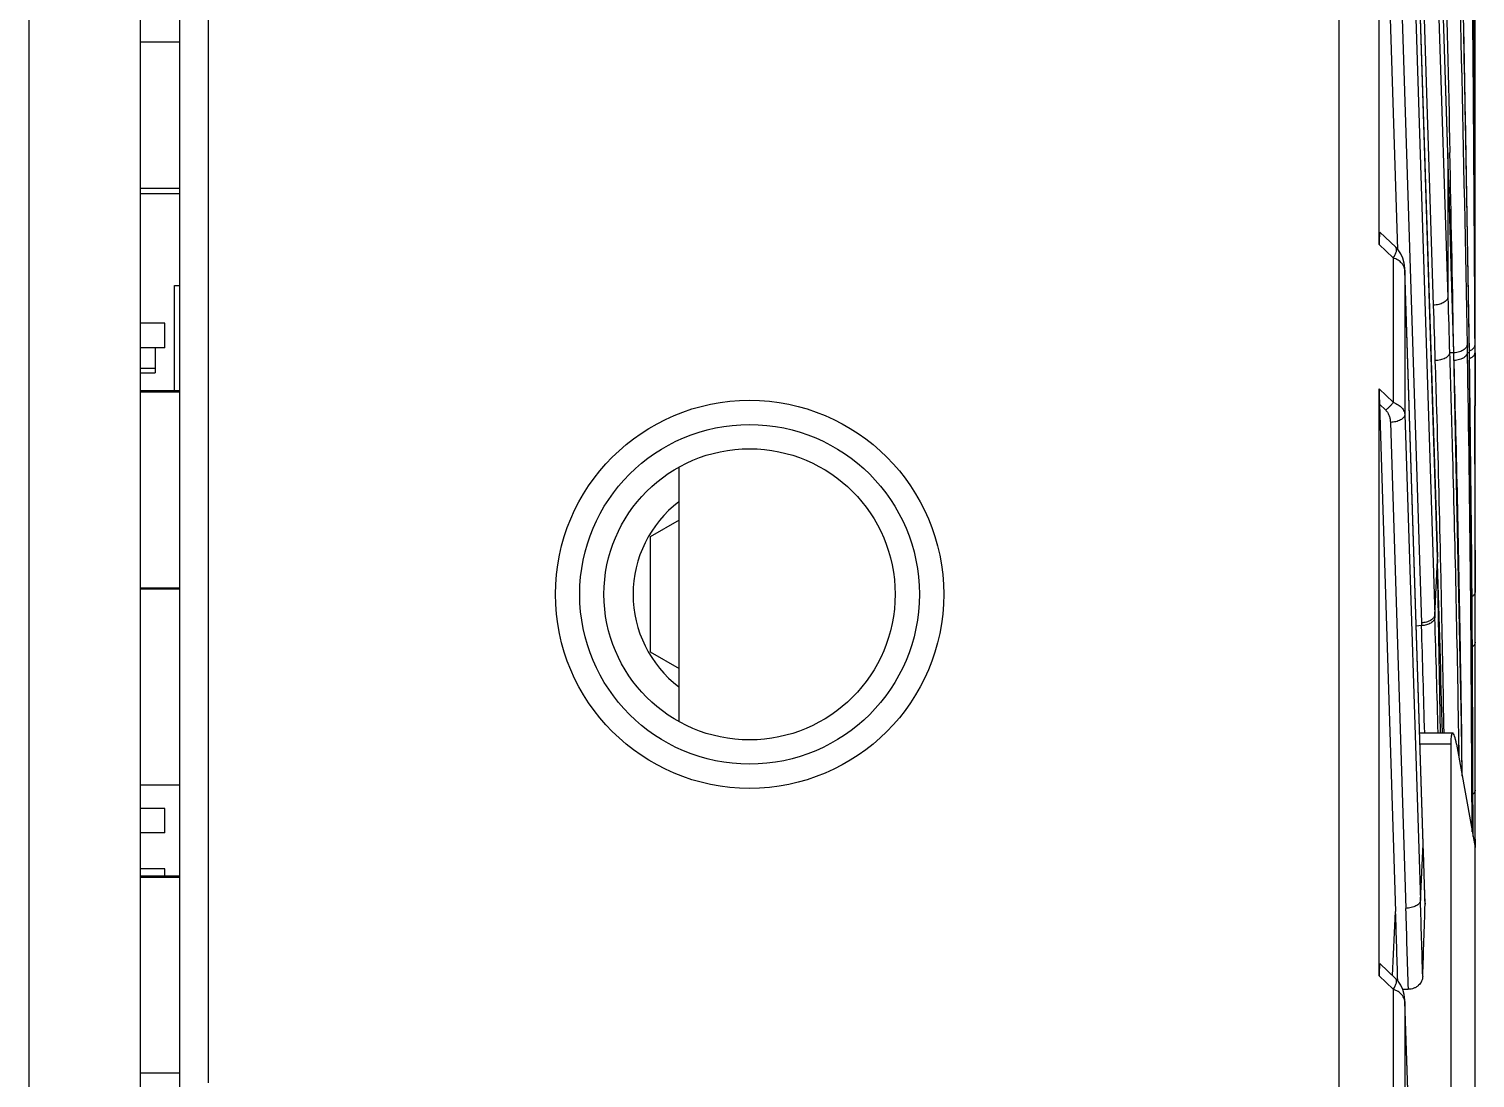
# Model space of a CAD drawing. Header units: millimetres. Extents: x 1409 to 26878, y 589 to 5187.
# Drawn here: x 18727.3 to 18757.1, y 3638.88 to 3660.5 of the extents above; entities that cross this region are included whole.
import ezdxf

# ---------------------------------------------------------------- set-up
doc = ezdxf.new("R2010")
doc.units = ezdxf.units.MM
doc.layers.add('02___PRT_ALL_AXES', color=7, linetype='Continuous')

# ---------------------------------------------------------------- blocks, each defined once
blk = doc.blocks.new('5555')
at = {"color": 7, "linetype": 'Continuous'}
for p, q in [((2254.952, 3834.509), (2254.952, 3497.009)), ((2257.252, 3497.009), (2257.252, 3834.509)), ((2284.752, 3501.965), (2284.752, 3829.553)), ((2281.952, 3532.465), (2281.952, 3799.053)), ((2284.19, 3554.867), (2283.307, 3582.602)), ((2284.19, 3554.858), (2283.307, 3582.593)), ((2283.307, 3579.615), (2284.19, 3551.88)), ((2283.007, 3579.454), (2283.89, 3551.719)), ((2258.052, 3576.273), (2258.052, 3534.637)), ((2258.652, 3535.69), (2258.652, 3576.273)), ((2283.307, 3567.494), (2283.975, 3546.526)), ((2283.307, 3567.485), (2283.974, 3546.517)), ((2282.777, 3552.969), (2282.777, 3565.044)), ((2283.161, 3552.865), (2282.781, 3564.778)), ((2283.033, 3564.416), (2283.646, 3545.169)), ((2283.307, 3564.576), (2283.92, 3545.329)), ((2284.752, 3550.737), (2284.682, 3562.136)), ((2258.052, 3557.137), (2257.252, 3557.137)), ((2284.19, 3554.858), (2284.19, 3554.867)), ((2284.19, 3554.858), (2284.19, 3551.88)), ((2258.052, 3554.123), (2257.252, 3554.123)), ((2257.252, 3554.023), (2258.052, 3554.023)), ((2283.117, 3552.912), (2282.789, 3553.225)), ((2283.066, 3552.695), (2282.777, 3552.969)), ((2283.066, 3552.695), (2283.066, 3549.717)), ((2283.684, 3540.617), (2283.307, 3552.451)), ((2283.307, 3552.442), (2283.307, 3552.451)), ((2283.683, 3540.607), (2283.307, 3552.442)), ((2283.307, 3552.442), (2283.307, 3549.464)), ((2257.952, 3552.123), (2258.052, 3552.123)), ((2257.952, 3549.951), (2257.952, 3552.123)), ((2257.752, 3551.348), (2257.252, 3551.348)), ((2257.752, 3550.84), (2257.752, 3551.348)), ((2257.752, 3550.84), (2257.252, 3550.84)), ((2257.552, 3550.84), (2257.552, 3550.323)), ((2284.314, 3550.736), (2284.226, 3550.736)), ((2284.314, 3550.736), (2284.313, 3550.745)), ((2284.314, 3550.736), (2284.313, 3550.745)), ((2284.314, 3550.736), (2284.314, 3550.745)), ((2284.315, 3550.672), (2284.314, 3550.736)), ((2284.315, 3550.672), (2284.314, 3550.736)), ((2284.586, 3550.897), (2284.589, 3550.736)), ((2284.635, 3550.736), (2284.589, 3550.736)), ((2284.589, 3550.736), (2284.591, 3550.579)), ((2284.589, 3550.736), (2284.593, 3550.451)), ((2284.635, 3550.736), (2284.635, 3550.741)), ((2284.637, 3550.576), (2284.635, 3550.736)), ((2284.744, 3550.897), (2284.745, 3550.736)), ((2284.752, 3550.736), (2284.745, 3550.736)), ((2284.745, 3550.736), (2284.746, 3550.576)), ((2284.745, 3550.736), (2284.745, 3550.576)), ((2284.752, 3550.737), (2284.752, 3550.736)), ((2284.752, 3550.736), (2284.752, 3550.576)), ((2257.252, 3550.423), (2257.552, 3550.423)), ((2284.591, 3550.579), (2284.593, 3550.451)), ((2284.637, 3550.58), (2284.637, 3550.58)), ((2284.693, 3540.866), (2284.637, 3550.58)), ((2284.637, 3550.576), (2284.637, 3550.58)), ((2284.637, 3550.567), (2284.637, 3550.576)), ((2284.746, 3550.576), (2284.747, 3550.102)), ((2284.752, 3550.576), (2284.752, 3550.102)), ((2257.252, 3550.323), (2257.552, 3550.323)), ((2284.747, 3550.102), (2284.748, 3549.645)), ((2284.752, 3550.102), (2284.752, 3549.645)), ((2258.052, 3549.951), (2257.252, 3549.951)), ((2258.052, 3549.926), (2257.252, 3549.926)), ((2282.777, 3549.992), (2283.066, 3549.717)), ((2282.777, 3537.894), (2282.777, 3549.992)), ((2282.782, 3549.678), (2282.911, 3549.556)), ((2282.782, 3549.678), (2283.115, 3539.225)), ((2283.007, 3549.303), (2283.326, 3539.287)), ((2283.307, 3549.464), (2283.626, 3539.448)), ((2268.352, 3543.138), (2268.352, 3548.38)), ((2268.352, 3547.289), (2267.752, 3546.943)), ((2267.752, 3546.943), (2267.752, 3544.575)), ((2283.975, 3546.526), (2283.974, 3546.517)), ((2283.974, 3546.517), (2283.976, 3546.461)), ((2283.976, 3546.471), (2283.975, 3546.526)), ((2284.034, 3546.528), (2284.036, 3546.472)), ((2284.035, 3546.528), (2284.036, 3546.472)), ((2284.752, 3546.672), (2284.752, 3545.81)), ((2283.92, 3545.329), (2283.976, 3546.461)), ((2283.976, 3546.471), (2283.976, 3546.461)), ((2284.042, 3542.899), (2283.976, 3546.471)), ((2283.976, 3546.471), (2283.976, 3546.461)), ((2283.976, 3546.461), (2283.978, 3546.402)), ((2283.976, 3546.461), (2283.978, 3546.402)), ((2258.052, 3545.887), (2257.252, 3545.887)), ((2258.052, 3545.865), (2257.252, 3545.865)), ((2283.92, 3545.329), (2283.921, 3545.274)), ((2283.648, 3545.114), (2283.541, 3545.104)), ((2283.646, 3545.169), (2283.648, 3545.114)), ((2284.696, 3544.735), (2284.696, 3544.771)), ((2284.696, 3544.735), (2284.696, 3544.771)), ((2267.752, 3544.575), (2268.352, 3544.229)), ((2284.48, 3542.669), (2284.472, 3543.222)), ((2284.477, 3542.956), (2284.473, 3543.222)), ((2284.48, 3542.669), (2284.477, 3542.956)), ((2284.291, 3542.899), (2283.611, 3542.899)), ((2284.252, 3542.668), (2283.618, 3542.668)), ((2284.252, 3542.668), (2284.252, 3528.191)), ((2284.371, 3542.668), (2284.752, 3540.538)), ((2284.408, 3542.901), (2284.416, 3542.413)), ((2284.409, 3542.901), (2284.412, 3542.668)), ((2284.412, 3542.668), (2284.416, 3542.413)), ((2284.489, 3542.01), (2284.48, 3542.669)), ((2258.052, 3541.827), (2257.252, 3541.827)), ((2257.752, 3541.348), (2257.252, 3541.348)), ((2257.752, 3540.84), (2257.752, 3541.348)), ((2257.752, 3540.84), (2257.252, 3540.84)), ((2283.626, 3539.448), (2283.683, 3540.607)), ((2283.683, 3540.607), (2283.684, 3540.617)), ((2284.752, 3540.711), (2284.752, 3540.541)), ((2257.752, 3540.098), (2257.252, 3540.098)), ((2258.052, 3539.951), (2257.252, 3539.951)), ((2257.752, 3539.951), (2257.752, 3540.098)), ((2258.052, 3539.926), (2257.252, 3539.926)), ((2283.721, 3539.375), (2283.721, 3539.391)), ((2283.721, 3539.375), (2283.721, 3539.391)), ((2283.721, 3539.391), (2283.721, 3539.375)), ((2283.049, 3537.902), (2283.115, 3539.225)), ((2283.066, 3537.619), (2282.777, 3537.894)), ((2283.117, 3537.837), (2282.789, 3538.149)), ((2283.066, 3537.619), (2283.066, 3534.642)), ((2283.259, 3537.618), (2283.376, 3537.618)), ((2283.39, 3534.75), (2283.307, 3537.376)), ((2283.307, 3537.366), (2283.307, 3537.376)), ((2283.39, 3534.74), (2283.307, 3537.366)), ((2283.307, 3537.366), (2283.307, 3534.389)), ((2258.052, 3535.887), (2257.252, 3535.887))]:
    blk.add_line(p, q, dxfattribs=at)
for points in [[(2284.635, 3550.741), (2284.524, 3557.103), (2284.375, 3563.547), (2284.19, 3569.91)], [(2284.314, 3550.745), (2284.275, 3552.089), (2284.232, 3553.517), (2284.19, 3554.867)], [(2283.307, 3552.451), (2283.305, 3552.479), (2283.29, 3552.587), (2283.262, 3552.687), (2283.22, 3552.778), (2283.165, 3552.86), (2283.117, 3552.912)], [(2284.483, 3542.043), (2284.475, 3543.082), (2284.314, 3550.745)], [(2284.637, 3550.58), (2284.637, 3550.603), (2284.635, 3550.71), (2284.635, 3550.741)], [(2283.721, 3539.391), (2283.71, 3539.765), (2283.696, 3540.229), (2283.684, 3540.617)], [(2283.307, 3537.376), (2283.305, 3537.403), (2283.29, 3537.512), (2283.262, 3537.612), (2283.22, 3537.703), (2283.165, 3537.784), (2283.117, 3537.837)]]:
    blk.add_lwpolyline(points, dxfattribs=at)
for radius in [4, 3.5]:
    blk.add_circle((2269.802, 3545.759), radius, dxfattribs=at)
for centre, radius, start, end in [((1176.225, 3549.685), 1108.527, 0.054347, 0.628479), ((1176.818, 3534.617), 1107.934, 0.833622, 1.17892), ((1178.421, 3519.612), 1106.331, 1.61255, 1.825661), ((1175.95, 3531.552), 1108.528, 1.00285, 1.205244), ((2284.502, 3551.073), 0.329, 293.9228, 295.3898), ((1582.715, 3540.607), 701.993, 0.41879, 0.81298), ((895.698, 3546.435), 1389.054, 0.009765, 0.132422), ((2269.802, 3545.759), 2.4, 127.3956, 232.6044), ((1762.07, 3529.833), 522.171, 1.43382, 1.81834), ((1761.84, 3528.549), 522.071, 1.57512, 1.81828), ((1762.006, 3528.701), 522.179, 1.55804, 1.81871), ((1449.588, 3539.669), 835.123, 0.140759, 0.270919), ((1761.778, 3523.979), 522.17, 1.69129, 1.82482), ((1761.721, 3522.82), 522.17, 1.6533, 1.82482), ((1761.565, 3522.667), 522.026, 1.64121, 1.82446)]:
    blk.add_arc(centre, radius, start, end, dxfattribs=at)
for centre, major_axis, ratio, start_param, end_param in [((2282.795, 3552.805), (-0.007, 0.42), 0.039567, -0.038869, 1.167196), ((2282.795, 3549.827), (-0.007, 0.42), 0.039567, 1.167196, 1.932025), ((2284.335, 3542.399), (-0.046, 0.5), 0.139425, 5.266887, 7.274015), ((1579.455, 3448.548), (119.578, 2729.438), 0.256331, -1.526832, -1.526286), ((1582.921, 3517.872), (700.275, 18.578), 0.863121, 0.00222, 0.004591), ((2282.795, 3537.729), (-0.007, 0.42), 0.039567, -0.038869, 1.167196)]:
    blk.add_ellipse(centre, major_axis=major_axis, ratio=ratio, start_param=start_param, end_param=end_param, dxfattribs=at)
for points, knots in [([(2284.202, 3566.599), (2284.244, 3565.291), (2284.399, 3560.057), (2284.518, 3554.823), (2284.586, 3550.897)], [0, 0, 0, 0, 0.250011, 1, 1, 1, 1]), ([(2283.929, 3566.439), (2283.959, 3565.475), (2284.076, 3561.619), (2284.172, 3557.761), (2284.233, 3554.868)], [0, 0, 0, 0, 0.250008, 1, 1, 1, 1]), ([(2284.65, 3561.85), (2284.662, 3560.937), (2284.707, 3557.286), (2284.734, 3553.635), (2284.744, 3550.897)], [0, 0, 0, 0, 0.250003, 1, 1, 1, 1]), ([(2283.066, 3552.695), (2283.074, 3552.706), (2283.089, 3552.729), (2283.107, 3552.763), (2283.121, 3552.795), (2283.131, 3552.825), (2283.135, 3552.853), (2283.135, 3552.877), (2283.13, 3552.894), (2283.124, 3552.905), (2283.12, 3552.91), (2283.117, 3552.912)], [0, 0, 0, 0, 0.174847, 0.338295, 0.487526, 0.620722, 0.736897, 0.836518, 0.922235, 0.961668, 1, 1, 1, 1]), ([(2283.239, 3552.585), (2283.228, 3552.596), (2283.205, 3552.618), (2283.165, 3552.647), (2283.118, 3552.673), (2283.084, 3552.688), (2283.066, 3552.695)], [0, 0, 0, 0, 0.22279, 0.46318, 0.722231, 1, 1, 1, 1]), ([(2283.295, 3552.494), (2283.289, 3552.511), (2283.274, 3552.543), (2283.251, 3552.571), (2283.239, 3552.585)], [0, 0, 0, 0, 0.479464, 1, 1, 1, 1]), ([(2283.307, 3552.442), (2283.306, 3552.446), (2283.304, 3552.464), (2283.3, 3552.482), (2283.295, 3552.494)], [0, 0, 0, 0, 0.247035, 1, 1, 1, 1]), ([(2284.19, 3551.88), (2284.189, 3551.87), (2284.183, 3551.848), (2284.164, 3551.818), (2284.135, 3551.79), (2284.097, 3551.767), (2284.052, 3551.747), (2284.002, 3551.732), (2283.947, 3551.722), (2283.909, 3551.719), (2283.89, 3551.719)], [0, 0, 0, 0, 0.086537, 0.181841, 0.289731, 0.411392, 0.545953, 0.691123, 0.84375, 1, 1, 1, 1]), ([(2284.226, 3550.736), (2284.225, 3550.726), (2284.219, 3550.704), (2284.2, 3550.674), (2284.171, 3550.647), (2284.133, 3550.623), (2284.088, 3550.603), (2284.037, 3550.588), (2283.983, 3550.578), (2283.945, 3550.576), (2283.926, 3550.575)], [0, 0, 0, 0, 0.086526, 0.181781, 0.289619, 0.411247, 0.545803, 0.690999, 0.843678, 1, 1, 1, 1]), ([(2284.226, 3550.736), (2284.246, 3550.084), (2284.321, 3547.472), (2284.377, 3544.86), (2284.409, 3542.901)], [0, 0, 0, 0, 0.250007, 1, 1, 1, 1]), ([(2284.431, 3550.757), (2284.412, 3550.751), (2284.373, 3550.742), (2284.333, 3550.738), (2284.312, 3550.736)], [0, 0, 0, 0, 0.489328, 1, 1, 1, 1]), ([(2284.473, 3543.222), (2284.464, 3543.843), (2284.424, 3546.327), (2284.368, 3548.81), (2284.315, 3550.672)], [0, 0, 0, 0, 0.249997, 1, 1, 1, 1]), ([(2284.525, 3550.802), (2284.512, 3550.793), (2284.481, 3550.775), (2284.448, 3550.763), (2284.431, 3550.757)], [0, 0, 0, 0, 0.47399, 1, 1, 1, 1]), ([(2284.581, 3550.703), (2284.57, 3550.678), (2284.544, 3550.652), (2284.507, 3550.628), (2284.476, 3550.612), (2284.451, 3550.602), (2284.434, 3550.597)], [0, 0, 0, 0, 0.436079, 0.565853, 0.703508, 1, 1, 1, 1]), ([(2284.578, 3550.863), (2284.573, 3550.852), (2284.557, 3550.829), (2284.537, 3550.811), (2284.525, 3550.802)], [0, 0, 0, 0, 0.466137, 1, 1, 1, 1]), ([(2284.586, 3550.897), (2284.586, 3550.891), (2284.584, 3550.88), (2284.58, 3550.869), (2284.578, 3550.863)], [0, 0, 0, 0, 0.491507, 1, 1, 1, 1]), ([(2284.589, 3550.736), (2284.588, 3550.731), (2284.587, 3550.719), (2284.583, 3550.708), (2284.581, 3550.703)], [0, 0, 0, 0, 0.49152, 1, 1, 1, 1]), ([(2284.745, 3550.736), (2284.745, 3550.731), (2284.744, 3550.719), (2284.736, 3550.695), (2284.721, 3550.672), (2284.701, 3550.652), (2284.675, 3550.632), (2284.653, 3550.62), (2284.637, 3550.613)], [0, 0, 0, 0, 0.102136, 0.207442, 0.435816, 0.562852, 0.699268, 1, 1, 1, 1]), ([(2284.737, 3550.863), (2284.734, 3550.854), (2284.724, 3550.837), (2284.703, 3550.814), (2284.675, 3550.793), (2284.654, 3550.782), (2284.642, 3550.776)], [0, 0, 0, 0, 0.213817, 0.449911, 0.711848, 1, 1, 1, 1]), ([(2284.744, 3550.897), (2284.744, 3550.891), (2284.743, 3550.88), (2284.74, 3550.869), (2284.737, 3550.863)], [0, 0, 0, 0, 0.492741, 1, 1, 1, 1]), ([(2283.926, 3550.575), (2283.937, 3550.238), (2283.977, 3548.889), (2284.012, 3547.54), (2284.035, 3546.528)], [0, 0, 0, 0, 0.250006, 1, 1, 1, 1]), ([(2284.434, 3550.597), (2284.415, 3550.591), (2284.376, 3550.582), (2284.335, 3550.577), (2284.315, 3550.576)], [0, 0, 0, 0, 0.489323, 1, 1, 1, 1]), ([(2284.593, 3550.451), (2284.62, 3548.862), (2284.651, 3546.478), (2284.675, 3543.299), (2284.682, 3541.71), (2284.684, 3540.915)], [0, 0, 0, 0, 0.499994, 0.749994, 1, 1, 1, 1]), ([(2283.066, 3549.717), (2283.055, 3549.702), (2283.033, 3549.672), (2282.995, 3549.63), (2282.954, 3549.59), (2282.925, 3549.567), (2282.911, 3549.556)], [0, 0, 0, 0, 0.2472, 0.501422, 0.754923, 1, 1, 1, 1]), ([(2282.911, 3549.556), (2282.928, 3549.539), (2282.957, 3549.501), (2282.985, 3549.437), (2283.002, 3549.371), (2283.006, 3549.325), (2283.007, 3549.303)], [0, 0, 0, 0, 0.258335, 0.508784, 0.755281, 1, 1, 1, 1]), ([(2283.066, 3549.717), (2283.084, 3549.71), (2283.118, 3549.695), (2283.166, 3549.668), (2283.206, 3549.639), (2283.24, 3549.607), (2283.267, 3549.573), (2283.288, 3549.538), (2283.301, 3549.501), (2283.306, 3549.476), (2283.307, 3549.464)], [0, 0, 0, 0, 0.157952, 0.305104, 0.441527, 0.567855, 0.685181, 0.795012, 0.899209, 1, 1, 1, 1]), ([(2283.307, 3549.464), (2283.306, 3549.454), (2283.3, 3549.432), (2283.28, 3549.402), (2283.251, 3549.374), (2283.214, 3549.351), (2283.169, 3549.331), (2283.118, 3549.316), (2283.064, 3549.306), (2283.026, 3549.303), (2283.007, 3549.303)], [0, 0, 0, 0, 0.086537, 0.181841, 0.289731, 0.411392, 0.545953, 0.691123, 0.84375, 1, 1, 1, 1]), ([(2284.036, 3546.472), (2284.043, 3546.174), (2284.07, 3544.983), (2284.092, 3543.792), (2284.106, 3542.899)], [0, 0, 0, 0, 0.250004, 1, 1, 1, 1]), ([(2284.752, 3545.81), (2284.752, 3545.805), (2284.751, 3545.794), (2284.745, 3545.773), (2284.73, 3545.747), (2284.702, 3545.719), (2284.679, 3545.704), (2284.666, 3545.697)], [0, 0, 0, 0, 0.105541, 0.213588, 0.44426, 0.7048, 1, 1, 1, 1]), ([(2283.92, 3545.329), (2283.919, 3545.319), (2283.914, 3545.299), (2283.896, 3545.27), (2283.87, 3545.244), (2283.836, 3545.221), (2283.795, 3545.201), (2283.749, 3545.186), (2283.699, 3545.175), (2283.664, 3545.17), (2283.646, 3545.169)], [0, 0, 0, 0, 0.087721, 0.183554, 0.291171, 0.41195, 0.545418, 0.68978, 0.84241, 1, 1, 1, 1]), ([(2283.921, 3545.274), (2283.921, 3545.264), (2283.915, 3545.243), (2283.898, 3545.215), (2283.872, 3545.189), (2283.838, 3545.166), (2283.797, 3545.146), (2283.751, 3545.13), (2283.701, 3545.119), (2283.666, 3545.115), (2283.648, 3545.114)], [0, 0, 0, 0, 0.08772, 0.183552, 0.291166, 0.411944, 0.545411, 0.689774, 0.842406, 1, 1, 1, 1]), ([(2284.752, 3544.771), (2284.752, 3544.766), (2284.751, 3544.756), (2284.746, 3544.736), (2284.732, 3544.711), (2284.706, 3544.684), (2284.684, 3544.669), (2284.673, 3544.662)], [0, 0, 0, 0, 0.106522, 0.2154, 0.446865, 0.706702, 1, 1, 1, 1]), ([(2284.752, 3541.721), (2284.752, 3541.712), (2284.749, 3541.694), (2284.736, 3541.667), (2284.716, 3541.643), (2284.699, 3541.629), (2284.689, 3541.622)], [0, 0, 0, 0, 0.220344, 0.454483, 0.712492, 1, 1, 1, 1]), ([(2284.745, 3540.678), (2284.745, 3540.676), (2284.741, 3540.667), (2284.736, 3540.66), (2284.732, 3540.654)], [0, 0, 0, 0, 0.242625, 1, 1, 1, 1]), ([(2284.752, 3540.711), (2284.752, 3540.706), (2284.751, 3540.694), (2284.747, 3540.683), (2284.745, 3540.678)], [0, 0, 0, 0, 0.493097, 1, 1, 1, 1]), ([(2283.626, 3539.448), (2283.625, 3539.438), (2283.619, 3539.416), (2283.599, 3539.386), (2283.57, 3539.359), (2283.533, 3539.335), (2283.488, 3539.315), (2283.437, 3539.3), (2283.383, 3539.29), (2283.345, 3539.287), (2283.326, 3539.287)], [0, 0, 0, 0, 0.086537, 0.181841, 0.289731, 0.411392, 0.545953, 0.691123, 0.84375, 1, 1, 1, 1]), ([(2283.673, 3537.886), (2283.672, 3537.869), (2283.668, 3537.835), (2283.651, 3537.786), (2283.625, 3537.74), (2283.589, 3537.699), (2283.545, 3537.664), (2283.493, 3537.638), (2283.436, 3537.622), (2283.396, 3537.618), (2283.376, 3537.618)], [0, 0, 0, 0, 0.115, 0.231468, 0.350532, 0.473131, 0.599777, 0.730418, 0.864292, 1, 1, 1, 1]), ([(2283.066, 3537.619), (2283.074, 3537.631), (2283.089, 3537.653), (2283.107, 3537.687), (2283.121, 3537.72), (2283.131, 3537.75), (2283.135, 3537.777), (2283.135, 3537.801), (2283.13, 3537.819), (2283.124, 3537.83), (2283.12, 3537.835), (2283.117, 3537.837)], [0, 0, 0, 0, 0.174847, 0.338295, 0.487526, 0.620722, 0.736897, 0.836518, 0.922235, 0.961668, 1, 1, 1, 1]), ([(2283.239, 3537.509), (2283.228, 3537.521), (2283.205, 3537.542), (2283.165, 3537.572), (2283.118, 3537.598), (2283.084, 3537.613), (2283.066, 3537.619)], [0, 0, 0, 0, 0.22279, 0.46318, 0.722231, 1, 1, 1, 1]), ([(2283.295, 3537.419), (2283.289, 3537.435), (2283.274, 3537.467), (2283.251, 3537.496), (2283.239, 3537.509)], [0, 0, 0, 0, 0.479464, 1, 1, 1, 1]), ([(2283.307, 3537.366), (2283.306, 3537.371), (2283.304, 3537.389), (2283.3, 3537.406), (2283.295, 3537.419)], [0, 0, 0, 0, 0.247035, 1, 1, 1, 1])]:
    blk.add_open_spline(points, degree=3, knots=knots, dxfattribs=at)
for points in [[(2284.19, 3551.88), (2284.202, 3551.499), (2284.214, 3551.118), (2284.226, 3550.736)], [(2283.89, 3551.719), (2283.902, 3551.338), (2283.914, 3550.956), (2283.926, 3550.575)], [(2284.696, 3544.771), (2284.694, 3545.093), (2284.691, 3545.415), (2284.689, 3545.738)], [(2284.702, 3543.618), (2284.7, 3543.99), (2284.698, 3544.363), (2284.696, 3544.735)], [(2284.711, 3540.77), (2284.71, 3541.087), (2284.709, 3541.404), (2284.709, 3541.721)]]:
    blk.add_open_spline(points, degree=3, dxfattribs=at)
at = {"layer": '02___PRT_ALL_AXES', "color": 7, "linetype": 'Continuous'}
blk.add_circle((2269.802, 3545.759), 3, dxfattribs=at)
blk = doc.blocks.new('*U162')
blk.add_blockref('5555', (-2270.402, -3671.759))
blk = doc.blocks.new('*U163')
at = {"color": 0, "linetype": 'ByBlock', "lineweight": -2, "transparency": 16777216}
blk.add_blockref('*U162', (0, 1350), dxfattribs=at)

msp = doc.modelspace()

# ---------------------------------------------------------------- block references
msp.add_blockref('*U163', (18742.7511, 2424.8499))

doc.saveas('drawing.dxf')
